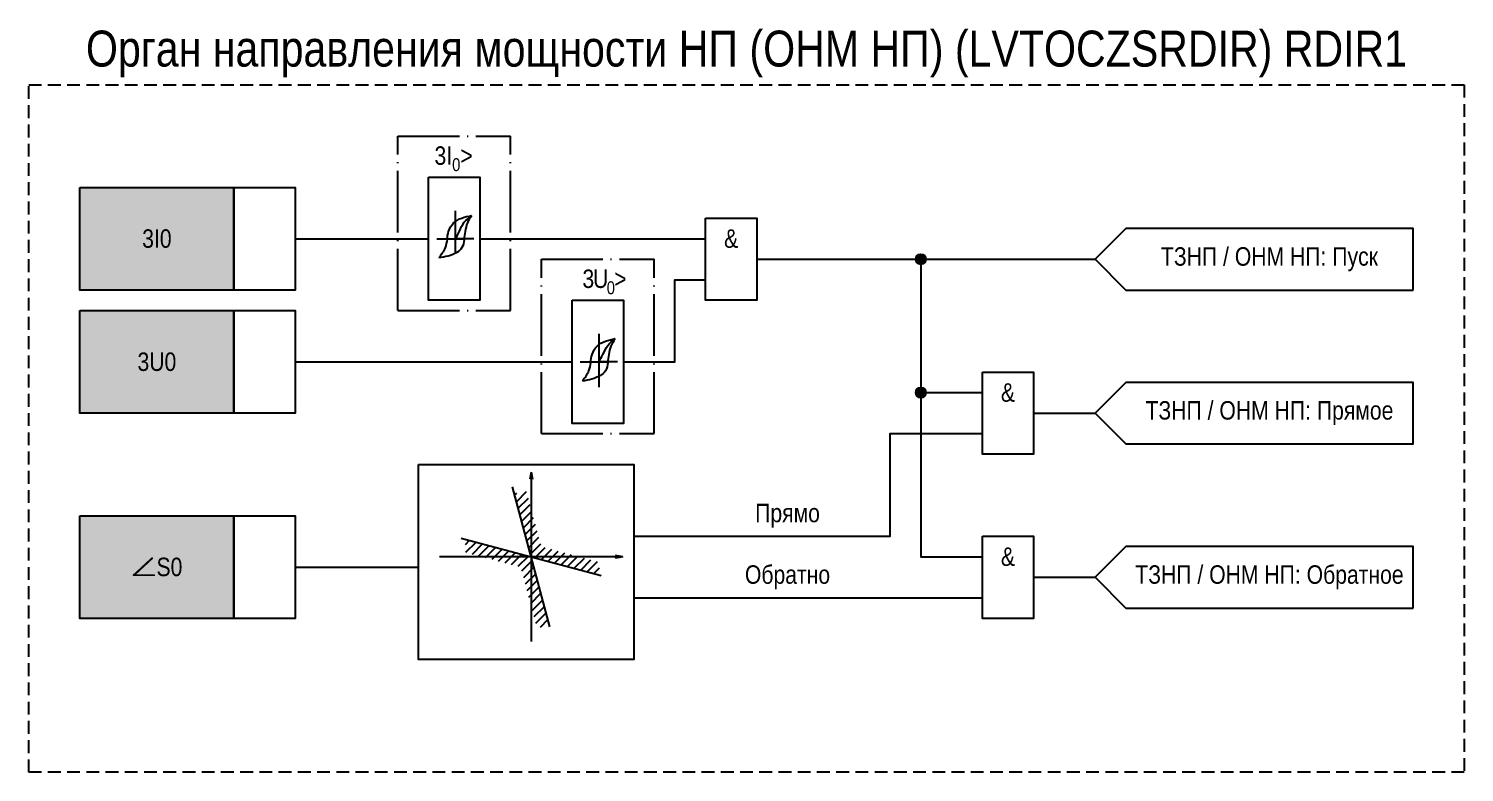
# Model space of a CAD drawing. Header units: millimetres. Extents: x -60 to 1181, y -167 to 356.
# Drawn here: x 654 to 794, y 128 to 200.5 of the extents above; entities that cross this region are included whole.
import ezdxf
from ezdxf.enums import TextEntityAlignment as Align

# ---------------------------------------------------------------- set-up
doc = ezdxf.new("R2010")
doc.units = ezdxf.units.MM
doc.linetypes.add('ACAD_ISO04W100', pattern=[30, 24, -3, 0, -3])
doc.linetypes.add('штриховая2', pattern=[0.375, 0.25, -0.125])
doc.layers.add('TEXT', color=7, linetype='Continuous', lineweight=25)
doc.layers.add('Основная', color=7, linetype='Continuous')
doc.styles.add('1.8_Gost_RD', font='ARIALN.TTF', dxfattribs={"height": 1.8})
doc.styles.add('2.5_Gost_RD', font='ARIALN.TTF', dxfattribs={"height": 2.5})
doc.styles.add('3.5_Gost_RD', font='ARIALN.TTF', dxfattribs={"height": 3.5})
doc.styles.add('Компонент', font='ARIALN.TTF', dxfattribs={"height": 3.5})

# ---------------------------------------------------------------- blocks, each defined once
blk = doc.blocks.new('*U94')
at = {"layer": 'Основная', "linetype": 'ACAD_ISO04W100', "ltscale": 0.25}
for p, q in [((0, 0), (11, 0)), ((0, -17), (0, 0)), ((11, -17), (11, 0)), ((0, -17), (11, -17))]:
    blk.add_line(p, q, dxfattribs=at)
at = {"layer": 'Основная', "style": 'Компонент'}
blk.add_attdef('ОУ', text='', height=3.5, dxfattribs=at).set_placement((11, 0), align=Align.MIDDLE_CENTER)
blk = doc.blocks.new('Точка')
at = {"ltscale": 100}
h = blk.add_hatch(color=256, dxfattribs=at)
h.dxf.hatch_style = 1
edge = h.paths.add_edge_path()
edge.add_arc((0, 0), 0.5, 0, 360)
blk.add_circle((0, 0), 0.5, dxfattribs=at)

msp = doc.modelspace()

# ---------------------------------------------------------------- hatches: boundary and pattern name
at = {"ltscale": 100, "true_color": 0xf9d4b9}
h = msp.add_hatch(color=254, dxfattribs=at)
h.dxf.hatch_style = 1
h.paths.add_polyline_path([(659, 185), (674, 185), (674, 175), (659, 175)])
h = msp.add_hatch(color=254, dxfattribs=at)
h.dxf.hatch_style = 1
h.paths.add_polyline_path([(659, 173), (674, 173), (674, 163), (659, 163)])
at = {"ltscale": 100}
h = msp.add_hatch(color=256, dxfattribs=at)
h.dxf.hatch_style = 1
h.paths.add_polyline_path([(703, 157.25), (702.88, 156.56, -0.305173), (703, 156.64)])
h.paths.add_polyline_path([(703, 157.25), (703, 156.64, -0.305173), (703.12, 156.56)])
h = msp.add_hatch(dxfattribs=at)
h.set_pattern_fill('ANSI31', color=256, scale=0.18)
h.set_pattern_definition([(45, (-431, -35), (-0.40411153, 0.40411153), [])])
edge = h.paths.add_edge_path()
edge.add_line((709.7, 148.47), (704, 150))
edge.add_line((704, 150), (702.56, 155.36))
edge.add_arc((703.07, 148.74), 6.64, 94.3717, 105)
edge.add_line((701.35, 155.15), (703, 149))
edge.add_line((703, 149), (709.54, 147.25))
edge.add_arc((703.07, 148.74), 6.64, 347.0177, 357.6881)
edge = h.paths.add_edge_path()
edge.add_line((696.47, 149.48), (702, 148))
edge.add_line((702, 148), (703.58, 142.12))
edge.add_arc((703.07, 148.74), 6.64, 274.3717, 285)
edge.add_line((704.79, 142.33), (703, 149))
edge.add_line((703, 149), (696.72, 150.68))
edge.add_arc((703.07, 148.74), 6.64, 162.9823, 173.5822)
at = {"ltscale": 100, "true_color": 0xf9d4b9}
h = msp.add_hatch(color=254, dxfattribs=at)
h.dxf.hatch_style = 1
h.paths.add_polyline_path([(659, 153), (674, 153), (674, 143), (659, 143)])
at = {"ltscale": 100}
h = msp.add_hatch(color=256, dxfattribs=at)
h.dxf.hatch_style = 1
h.paths.add_polyline_path([(711.94, 149), (711.24, 149.12, -0.305173), (711.33, 149)])
h.paths.add_polyline_path([(711.94, 149), (711.33, 149, -0.305173), (711.24, 148.88)])

# ---------------------------------------------------------------- linework, layer by layer
for p, q in [((695.6, 182.72), (695.6, 178.52)), ((709.6, 170.72), (709.6, 165.52))]:
    msp.add_line(p, q)
at = {"color": 7, "ltscale": 100}
for p, q in [((693.79, 180), (695.6, 180)), ((694.81, 180), (696.49, 180)), ((697.42, 180), (695.6, 180)), ((707.79, 168), (709.6, 168)), ((708.81, 168), (710.49, 168)), ((711.42, 168), (709.6, 168))]:
    msp.add_line(p, q, dxfattribs=at)
at = {"ltscale": 100}
for p, q in [((752, 178), (758, 178)), ((752, 163), (758, 163)), ((703, 157.25), (702.88, 156.56)), ((703, 157.25), (703, 140.75)), ((703, 157.25), (703.12, 156.56)), ((704.83, 142.17), (701.17, 155.83)), ((696.17, 150.83), (709.83, 147.17)), ((711.94, 149), (694.06, 149)), ((711.94, 149), (711.24, 149.12)), ((711.94, 149), (711.24, 148.88)), ((680, 148), (692, 148)), ((752, 147), (758, 147))]:
    msp.add_line(p, q, dxfattribs=at)
at = {"color": 7, "linetype": 'штриховая2', "ltscale": 5}
msp.add_lwpolyline([(654, 195), (794, 195), (794, 128), (654, 128)], close=True, dxfattribs=at)
at = {"ltscale": 100}
for points in [[(659, 185), (674, 185), (674, 175), (659, 175)], [(674, 185), (680, 185), (680, 175), (674, 175)], [(693, 186), (698, 186), (698, 174), (693, 174)], [(720, 182), (725, 182), (725, 174), (720, 174)], [(789, 175), (789, 181), (761, 181), (758, 178), (761, 175)], [(707, 174), (712, 174), (712, 162), (707, 162)], [(659, 173), (674, 173), (674, 163), (659, 163)], [(674, 173), (680, 173), (680, 163), (674, 163)], [(747, 167), (752, 167), (752, 159), (747, 159)], [(761, 166), (758, 163), (761, 160), (789, 160), (789, 166)], [(692, 158), (713, 158), (713, 139), (692, 139)], [(659, 153), (674, 153), (674, 143), (659, 143)], [(674, 153), (680, 153), (680, 143), (674, 143)], [(747, 151), (752, 151), (752, 143), (747, 143)], [(789, 144), (789, 150), (761, 150), (758, 147), (761, 144)]]:
    msp.add_lwpolyline(points, close=True, dxfattribs=at)
for points in [[(680, 180), (693, 180)], [(698, 180), (720, 180)], [(725, 178), (753, 178)], [(725, 178), (741, 178), (741, 165), (747, 165)], [(725, 178), (741, 178), (741, 149), (747, 149)], [(712, 168), (717, 168), (717, 176), (720, 176)], [(680, 168), (707, 168)], [(713, 151), (738, 151), (738, 161), (747, 161)], [(696.17, 150.83), (709.83, 147.17)], [(713, 145), (747, 145)]]:
    msp.add_lwpolyline(points, dxfattribs=at)
for centre, start, end in [((703, 156.51), 22.3663, 158.1325), ((711.19, 149), 292.3239, 68.0901)]:
    msp.add_arc(centre, 0.132, start, end, dxfattribs=at)
for points in [[(694.8, 179.92), (694.95, 180.71), (695.44, 181.54), (697.2, 182.26)], [(695.6, 180), (696, 180.72), (696.47, 181.6), (697.2, 182.26)], [(696.48, 179.92), (696.6, 180.71), (696.81, 181.54), (697.2, 182.26)], [(694.8, 179.92), (694.6, 179.13), (694, 178.12)], [(696.48, 179.92), (696.25, 179.13), (695.76, 178.67), (694, 178.12)], [(708.8, 167.92), (708.95, 168.71), (709.44, 169.54), (711.2, 170.26)], [(709.6, 168), (710, 168.72), (710.47, 169.6), (711.2, 170.26)], [(710.48, 167.92), (710.6, 168.71), (710.81, 169.54), (711.2, 170.26)], [(708.8, 167.92), (708.6, 167.13), (708, 166.12)], [(710.48, 167.92), (710.25, 167.13), (709.76, 166.67), (708, 166.12)]]:
    msp.add_spline(points, degree=3)

# ---------------------------------------------------------------- block references
for p in [(741, 178), (741, 165)]:
    msp.add_blockref('Точка', p, dxfattribs=at)
at = {"layer": 'Основная', "ltscale": 0.25}
for p in [(690, 190), (704, 178)]:
    msp.add_blockref('*U94', p, dxfattribs=at)

# ---------------------------------------------------------------- texts
at = {"color": 30, "ltscale": 100, "insert": (724, 198), "char_height": 3.5, "width": 140, "attachment_point": 5, "style": '3.5_Gost_RD'}
msp.add_mtext('\\pxt49;Орган направления мощности НП (ОНМ НП) (LVTOCZSRDIR) {\\C6;RDIR1}', dxfattribs=at)
at = {"color": 7, "ltscale": 100, "char_height": 1.8, "width": 11, "attachment_point": 1, "style": '1.8_Gost_RD'}
for s, insert in [('\\A1; 3I{\\H0.7x;\\S^ 0;}>', (693, 189)), ('\\A1;{\\T0.9;3U\\H0.7x;\\S^ 0;\\H1.42857x;>}', (708, 177))]:
    msp.add_mtext(s, dxfattribs=dict(at, insert=insert))
at = {"ltscale": 100, "char_height": 1.8, "attachment_point": 5}
for s, insert, width, style in [('3I0', (666.5, 180), 15, '1.8_Gost_RD'), ('&', (722.5, 180), 5, '2.5_Gost_RD'), ('3U0', (666.5, 168), 15, '1.8_Gost_RD'), ('&', (749.5, 165), 5, '2.5_Gost_RD'), ('Прямо', (728, 153), 20, '2.5_Gost_RD'), ('&', (749.5, 149), 5, '2.5_Gost_RD'), ('{\\fISOCPEUR|b0|i0|c0|p34;∠}S0', (666.5, 148), 15, '1.8_Gost_RD'), ('Обратно', (728, 147), 20, '2.5_Gost_RD')]:
    msp.add_mtext(s, dxfattribs=dict(at, insert=insert, width=width, style=style))
at = {"layer": 'TEXT', "color": 0, "ltscale": 100, "width": 28, "attachment_point": 5, "style": '2.5_Gost_RD'}
for s, insert, char_height in [('\\pxsm0.7;{\\H0.9x;\\C256;ТЗНП / ОНМ НП: Пуск\\H1.11111x; }', (775, 178), 2), ('\\pxsm0.7;{\\C256;ТЗНП / ОНМ НП: Прямое}', (775, 163), 1.8), ('\\pxsm0.7;{\\C256;ТЗНП / ОНМ НП: Обратное}', (775, 147), 1.8)]:
    msp.add_mtext(s, dxfattribs=dict(at, insert=insert, char_height=char_height))

doc.saveas('drawing.dxf')
